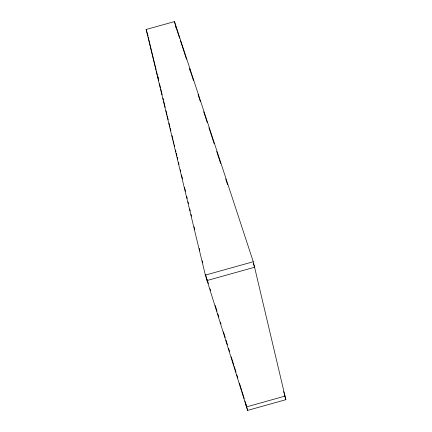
<?xml version="1.0" encoding="UTF-8"?>
<svg xmlns="http://www.w3.org/2000/svg" width="432" height="432" viewBox="0 0 432 432"><rect width="100%" height="100%" fill="white"/><g stroke="black" fill="none" stroke-linecap="round" stroke-linejoin="round"><path stroke-width="0.65" d="M247.585 410.4L285.865 399.686L253.276 261.738L174.479 21.6L146.135 29.468L205.367 275.108L247.585 410.4L245.927 403.866M205.367 275.108L253.276 261.738M175.63 26.023L179.609 38.183M180.446 40.743L186.521 59.297M189.454 68.256L193.428 80.411M198.04 94.489L200.34 101.531M203.693 111.769L207.252 122.645M208.926 127.764L214.164 143.764M216.675 151.443L220.655 163.598M225.682 178.956L227.567 184.718M253.319 263.423L254.578 267.262L207.058 280.525L205.637 274.644M207.036 279.137L208.435 283.63M210.038 288.765L210.638 290.693M215.233 305.456L217.037 311.234M217.836 313.805L218.835 317.012M220.433 322.148L221.033 324.076M223.43 331.781L225.234 337.559M226.033 340.124L227.432 344.623M228.631 348.473L229.63 351.68M231.228 356.816L233.831 365.164M234.23 366.449L236.029 372.227M236.828 374.792L237.827 378.005M239.425 383.141L241.628 390.204M242.028 391.484L244.226 398.547M283.619 391.608L285.017 396.106L246.494 406.89L244.998 401.015M284.461 395.183L285.865 399.686M157.777 76.534L158.35 78.467M158.22 78.511L158.792 80.455M146.135 29.468L147.992 35.797M174.479 21.6L176.175 28.118M189.923 69.698L190.426 71.658M147.42 33.858L147.901 35.824M148.203 37.087L156.179 70.07M156.465 71.253L157.415 75.184M157.734 76.496L158.684 80.433M159.478 83.716L160.429 87.653M160.747 88.965L162.173 94.867M162.967 98.145L163.442 100.116M163.76 101.428L165.186 107.33M165.98 110.614L166.93 114.55M167.249 115.862L168.199 119.799M168.993 123.077L169.943 127.013M170.262 128.326L170.899 130.95M172.006 135.54L172.957 139.477M173.275 140.789L173.912 143.413M174.226 144.725L174.701 146.691M175.495 149.974L175.97 151.94M176.288 153.252L176.926 155.876M177.239 157.189L177.719 159.16M178.508 162.437L178.988 164.408M180.252 169.657L180.733 171.623M181.521 174.901L182.477 178.837M184.54 187.369L185.49 191.306M186.759 196.549L187.234 198.52M188.028 201.798L188.503 203.769M189.772 209.018L190.247 210.983M191.041 214.267L191.516 216.232M194.054 226.73L194.686 229.354M199.287 248.378L199.762 250.344M202.3 260.842L202.775 262.813"/></g></svg>
